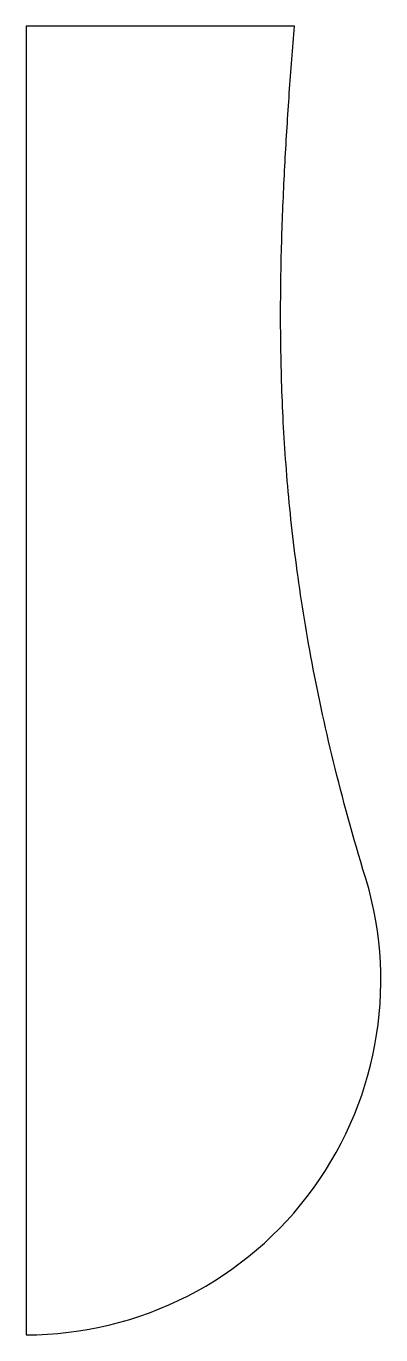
# Model space of a CAD drawing. Extents: x 0 to 4.5, y -16.6 to 0.
import ezdxf

# ---------------------------------------------------------------- set-up
doc = ezdxf.new("R2010")
doc.units = 0
doc.layers.get('0').update_dxf_attribs({"linetype": 'CONTINUOUS'})

msp = doc.modelspace()

# ---------------------------------------------------------------- linework, layer by layer
msp.add_lwpolyline([(3.403222, 0), (0, 0), (0, -16.61435, 0.510834717), (4.273939, -10.706001)], format="xyb")
msp.add_polyline3d([(4.27394, -10.706, 0), (4.24543, -10.6111, 0), (4.21745, -10.5167, 0), (4.18999, -10.4229, 0), (4.16307, -10.3296, 0), (4.13665, -10.2369, 0), (4.11075, -10.1447, 0), (4.08535, -10.053, 0), (4.06045, -9.96187, 0), (4.03605, -9.87125, 0), (4.01213, -9.78115, 0), (3.98869, -9.69156, 0), (3.96573, -9.60248, 0), (3.94323, -9.51391, 0), (3.9212, -9.42583, 0), (3.89963, -9.33825, 0), (3.87851, -9.25116, 0), (3.85784, -9.16455, 0), (3.83761, -9.07843, 0), (3.81782, -8.99278, 0), (3.79846, -8.9076, 0), (3.77952, -8.82289, 0), (3.76101, -8.73865, 0), (3.74291, -8.65487, 0), (3.72522, -8.57154, 0), (3.70793, -8.48866, 0), (3.69104, -8.40622, 0), (3.67455, -8.32423, 0), (3.65844, -8.24268, 0), (3.64272, -8.16156, 0), (3.62738, -8.08088, 0), (3.61241, -8.00061, 0), (3.59781, -7.92077, 0), (3.58357, -7.84135, 0), (3.56969, -7.76234, 0), (3.55616, -7.68373, 0), (3.54299, -7.60554, 0), (3.53016, -7.52774, 0), (3.51766, -7.45034, 0), (3.5055, -7.37333, 0), (3.49368, -7.29672, 0), (3.48217, -7.22048, 0), (3.47099, -7.14463, 0), (3.46012, -7.06916, 0), (3.44957, -6.99406, 0), (3.43932, -6.91933, 0), (3.42937, -6.84496, 0), (3.41972, -6.77096, 0), (3.41037, -6.69731, 0), (3.4013, -6.62402, 0), (3.39252, -6.55108, 0), (3.38402, -6.47848, 0), (3.37579, -6.40623, 0), (3.36784, -6.33432, 0), (3.36016, -6.26274, 0), (3.35274, -6.1915, 0), (3.34557, -6.12058, 0), (3.33867, -6.04999, 0), (3.33201, -5.97972, 0), (3.3256, -5.90977, 0), (3.31944, -5.84013, 0), (3.31351, -5.7708, 0), (3.30782, -5.70178, 0), (3.30236, -5.63306, 0), (3.29713, -5.56464, 0), (3.29212, -5.49652, 0), (3.28734, -5.42869, 0), (3.28277, -5.36116, 0), (3.27841, -5.2939, 0), (3.27426, -5.22694, 0), (3.27031, -5.16025, 0), (3.26657, -5.09383, 0), (3.26303, -5.02769, 0), (3.25968, -4.96182, 0), (3.25652, -4.89622, 0), (3.25355, -4.83088, 0), (3.25077, -4.7658, 0), (3.24816, -4.70098, 0), (3.24574, -4.63641, 0), (3.24348, -4.5721, 0), (3.2414, -4.50803, 0), (3.23949, -4.4442, 0), (3.23774, -4.38062, 0), (3.23615, -4.31727, 0), (3.23473, -4.25416, 0), (3.23345, -4.19128, 0), (3.23233, -4.12863, 0), (3.23136, -4.06621, 0), (3.23054, -4.00401, 0), (3.22986, -3.94203, 0), (3.22931, -3.88027, 0), (3.22891, -3.81873, 0), (3.22864, -3.75739, 0), (3.22851, -3.69627, 0), (3.2285, -3.63535, 0), (3.22862, -3.57463, 0), (3.22887, -3.51411, 0), (3.22923, -3.4538, 0), (3.22971, -3.39367, 0), (3.23031, -3.33374, 0), (3.23103, -3.274, 0), (3.23185, -3.21445, 0), (3.23279, -3.15508, 0), (3.23383, -3.09589, 0), (3.23497, -3.03689, 0), (3.23621, -2.97805, 0), (3.23756, -2.9194, 0), (3.239, -2.86091, 0), (3.24054, -2.80259, 0), (3.24216, -2.74444, 0), (3.24388, -2.68646, 0), (3.24569, -2.62863, 0), (3.24758, -2.57096, 0), (3.24956, -2.51345, 0), (3.25162, -2.4561, 0), (3.25375, -2.39889, 0), (3.25597, -2.34184, 0), (3.25826, -2.28493, 0), (3.26063, -2.22817, 0), (3.26307, -2.17155, 0), (3.26558, -2.11507, 0), (3.26815, -2.05873, 0), (3.2708, -2.00252, 0), (3.27351, -1.94645, 0), (3.27628, -1.89051, 0), (3.27912, -1.8347, 0), (3.28202, -1.77901, 0), (3.28497, -1.72345, 0), (3.28798, -1.66802, 0), (3.29105, -1.6127, 0), (3.29418, -1.55751, 0), (3.29735, -1.50243, 0), (3.30058, -1.44746, 0), (3.30386, -1.39261, 0), (3.30718, -1.33787, 0), (3.31056, -1.28323, 0), (3.31398, -1.22871, 0), (3.31745, -1.17429, 0), (3.32096, -1.11997, 0), (3.32451, -1.06575, 0), (3.32811, -1.01163, 0), (3.33174, -0.957614, 0), (3.33542, -0.90369, 0), (3.33914, -0.849861, 0), (3.34289, -0.796123, 0), (3.34668, -0.742476, 0), (3.35051, -0.688917, 0), (3.35437, -0.635446, 0), (3.35827, -0.582061, 0), (3.3622, -0.528759, 0), (3.36616, -0.475539, 0), (3.37016, -0.4224, 0), (3.37418, -0.369339, 0), (3.37824, -0.316356, 0), (3.38233, -0.263449, 0), (3.38645, -0.210617, 0), (3.3906, -0.157857, 0), (3.39478, -0.105169, 0), (3.39899, -0.05255, 0), (3.40322, 0, 0)])

doc.saveas('drawing.dxf')
